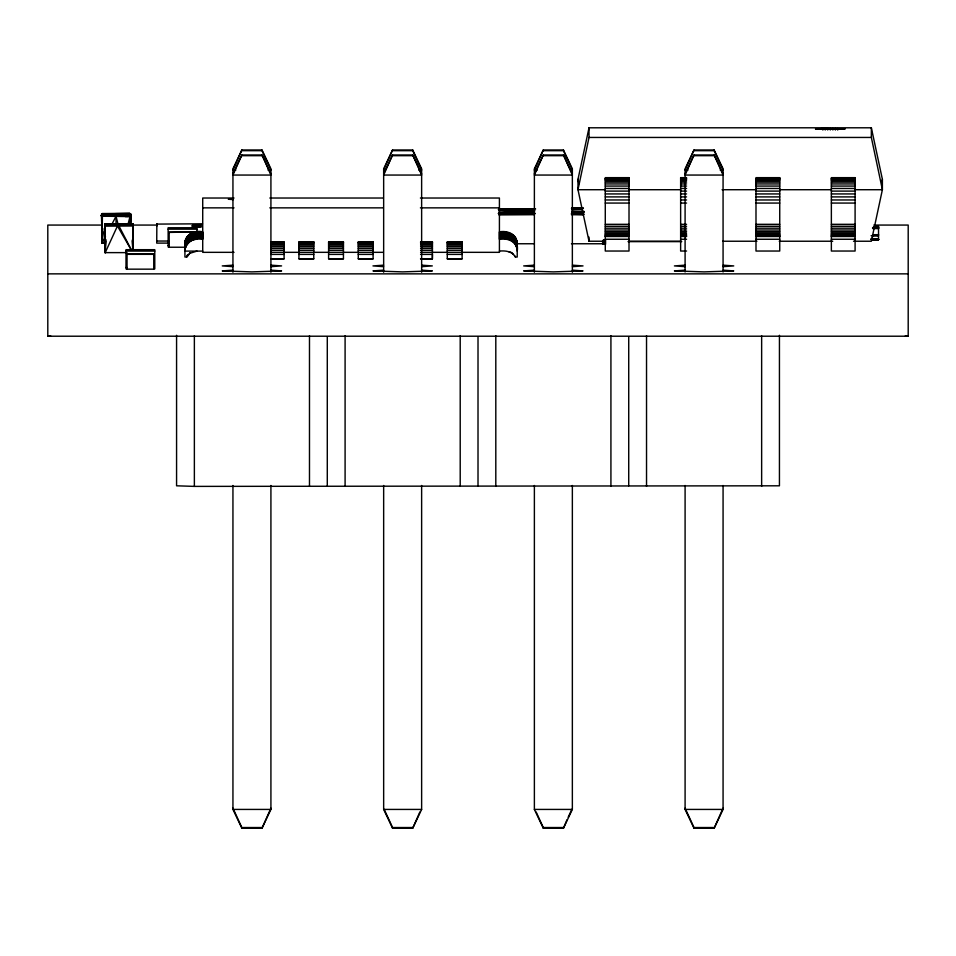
<?xml version="1.0" encoding="UTF-8"?>
<svg xmlns="http://www.w3.org/2000/svg" width="956" height="956" viewBox="0 0 956 956"><rect width="100%" height="100%" fill="white"/><g stroke="black" fill="none" stroke-linecap="round" stroke-linejoin="round"><path stroke-width="1.43" d="M129.681 214.694L130.876 215.877L130.064 216.438L130.028 223.776L129.681 214.694L101.479 215.112L102.184 243.015L105.076 243.374M102.388 241.581L102.459 233.049M102.4 232.272L102.137 243.003L104.957 243.123M132.896 249.994L133.243 223.895L104.957 223.728L105.124 252.623L127.04 252.623M571.461 243.756L602.615 243.756L603.057 240.769L603.021 244.27L605.578 244.174L605.578 239.729M420.568 258.837L432.375 258.837L432.447 254.392L420.58 254.392M102.28 233.204L102.137 241.82L102.603 231.627M130.518 224.624L130.876 214.694L130.052 213.57L101.623 213.786L102.137 243.003L105.064 242.979M130.566 224.385L130.876 215.877L101.205 215.877M130.494 224.791L130.876 214.694L129.681 213.511L102.435 213.738M432.375 258.837L432.447 241.952L420.58 241.952M131.354 250.125L117.457 226.022L105.196 252.671L105.662 239.359M105.662 241.067L105.196 252.671L104.766 225.078L156.844 225.066M102.794 228.604L102.184 243.015L105.483 236.646M105.626 239.729L105.124 252.623L104.766 225.078L133.243 225.078L132.92 249.719L133.039 225.64L104.885 225.724L133.039 225.64L132.693 249.803M102.639 231.471L102.137 243.003L102.388 214.694L130.052 214.753L101.802 214.849L130.53 215.04L101.36 215.291L130.864 215.698L130.016 216.223M184.926 246.182L184.974 242.693M202.72 251.105L184.926 251.105L184.974 246.624M184.926 245.202C183.66 235.558 194.211 229.619 202.72 231.866M202.72 233.838C194.008 231.555 183.337 237.757 184.926 247.664L185.106 245.596L184.926 250.125C184.687 240.984 194.797 236.359 202.72 238.259M184.926 251.105L185.333 246.062C186.563 238.187 195.813 235.391 202.72 236.789M185.106 241.665L185.106 242.155C185.99 236.634 191.188 232.26 196.793 232.356L196.793 231.866C190.662 231.77 185.082 237.04 184.974 243.183L184.974 244.664M853.517 241.235L871.346 241.235L882.388 189.718L882.388 179.322L871.346 127.793L589.015 127.793L589.015 137.449L577.986 189.718L589.015 241.235L605.363 241.235M881.779 182.226L882.388 179.322M605.279 189.718L577.986 189.718L577.986 179.322L589.015 127.793M185.333 242.621L185.333 243.111C186.647 238.056 191.559 234.292 196.793 234.328L196.793 233.838C190.65 233.73 185.106 239.012 184.974 245.154C185.488 236.514 195.167 232.619 202.72 234.328M185.333 244.593L185.333 245.083C186.611 240.016 191.559 236.216 196.793 236.287L196.793 235.797C191.081 235.738 185.619 240.338 185.106 246.098C185.811 237.686 195.418 234.208 202.72 235.797M185.106 248.058C185.799 239.693 195.418 236.156 202.72 237.769M128.2 223.573L130.064 216.438L101.922 216.235L129.98 216.056L130.745 215.339L101.276 215.47L101.969 216.044M185.106 242.155C186.324 233.993 195.514 230.994 202.72 232.356M185.643 240.649L189.981 235.487L196.793 232.846C191.057 232.786 185.655 237.375 185.106 243.147L185.333 242.131C186.563 234.256 195.813 231.46 202.72 232.846M185.106 245.106C186.324 236.957 195.514 233.909 202.72 235.307M185.106 247.078C185.655 241.306 191.057 236.73 196.793 236.789L189.981 239.418L185.643 244.593M185.333 246.564L185.333 247.054C186.647 241.988 191.559 238.223 196.793 238.259L196.793 237.769C190.961 237.686 185.763 242.37 184.974 248.106M202.72 238.749C195.813 237.363 186.563 240.159 185.333 248.034L185.106 249.05C186.289 240.936 195.526 237.733 202.72 239.239M270.918 272.221L270.918 168.794L262.016 150.008L241.844 150.008L232.941 170.049L235.857 170.049M241.844 155.015L232.941 175.056L270.918 175.056L262.016 155.015L241.844 155.015L232.941 173.789M383.655 170.049L392.558 150.008L412.729 150.008L421.632 168.794L421.632 272.221M392.558 155.015L383.655 175.056L421.632 175.056L412.729 155.015L392.558 155.015L383.655 173.789M572.357 272.221L572.357 168.794L563.454 150.008L543.283 150.008L534.38 170.049L537.296 170.049M543.283 155.015L534.38 175.056L572.357 175.056L563.454 155.015L543.283 155.015L534.38 173.789M232.941 485.493L232.941 809.421L241.844 828.207L262.016 828.207L270.918 808.155M723.071 271.994L723.071 168.794L714.168 150.008L693.996 150.008L685.093 170.049L688.021 170.049M693.996 155.015L685.093 175.056L723.071 175.056L714.168 155.015L693.996 155.015L685.093 173.789M383.655 485.493L383.655 809.421L392.558 828.207L412.729 828.207L419.851 812.038M534.38 485.493L534.38 809.421L543.283 828.207L563.454 828.207L567.016 819.782M568.199 817.201L571.76 809.457M685.093 485.493L685.093 809.421L693.996 828.207L714.168 828.207L723.071 808.155M185.643 241.151C187.974 234.124 196.195 232.332 202.72 233.336M202.72 234.818C196.183 233.754 187.34 235.75 185.643 243.111M202.72 236.287C196.195 235.284 187.974 237.076 185.643 244.091L185.643 243.601M185.643 245.083C187.974 238.056 196.195 236.275 202.72 237.279M186.516 244.676L185.643 247.042C187.292 242.454 191.917 239.227 196.793 239.239L194.725 238.928L190.853 240.338L186.516 245.178M241.844 150.008L232.941 168.794L232.941 272.221M392.558 150.008L383.655 168.794L383.655 272.221M543.283 150.008L534.38 168.794L534.38 272.221M262.016 828.207L270.918 809.421L270.918 485.493M693.996 150.008L685.093 168.794L685.093 271.994M412.729 828.207L421.632 809.421L421.632 485.493M563.454 828.207L572.357 809.421L572.357 485.493M714.168 828.207L723.071 809.421L723.071 485.493M112.079 223.919L116.034 216.271L118.221 224.887M186.707 256.053L187.699 254.583M186.707 257.033L190.292 252.671L186.707 257.033L184.926 257.033L184.926 243.732M129.873 214.706L101.981 214.765L130.386 214.921L129.837 215.363L101.479 215.112L129.908 215.709L130.649 215.184L101.623 214.969L102.232 215.196M190.292 253.161L196.984 251.105M129.873 213.523L115.365 213.666M156.724 224.098L202.493 223.8M156.724 226.178L157.25 223.991M192.323 225.281L201.226 224.983L201.226 227.062L192.455 227.301L192.455 225.222L192.323 228.173M602.973 243.684L602.973 240.781M101.575 225.066L47.8 225.066L47.8 336.213L50.776 336.046M233.395 198.884L228.317 199.242L233.395 199.601M232.858 265.159L222.258 265.911L232.858 266.664M270.99 266.664L281.59 265.911L270.99 265.159M232.858 270.154L222.258 270.906L251.918 271.886L281.59 270.906L270.99 270.154M383.571 265.159L372.971 265.911L383.571 266.664M421.716 266.664L432.315 265.911L421.716 265.159M383.571 270.154L372.971 270.906L402.643 271.886L432.315 270.906L421.716 270.154M534.285 265.159L523.685 265.911L534.285 266.664M572.429 266.664L583.029 265.911L572.429 265.159M534.285 270.154L523.685 270.906L553.357 271.886L583.029 270.906L572.429 270.154M685.01 265.159L674.41 265.911L685.01 266.664M723.154 266.664L733.742 265.911L723.154 265.159M685.01 270.154L674.41 270.906L704.082 271.886L733.742 270.906L723.154 270.154M176.573 335.305L176.573 485.803L194.367 486.389L779.439 485.803L779.439 335.305M822.865 128.558L815.456 128.988L845.128 128.988L822.865 128.558L822.865 130.04M125.272 216.546L128.57 216.534M498.793 212.351L534.38 211.527L498.793 210.523M574.64 208.886L582.025 208.731M582.156 208.551L571.903 208.755L582.156 208.659M583.399 208.396L571.497 208.611L583.399 208.48M579.073 208.886L582.025 208.838M535.611 208.958L498.315 209.519L532.588 209.388M572.907 208.384L583.351 208.265M498.865 209.364L534.476 208.874M581.953 208.229L571.569 208.36L582.909 208.229M498.697 209.256L534.667 208.85M498.889 212.865L534.559 212.626M571.712 212.375L583.614 212.304M498.817 214.502L534.464 214.287M872.601 235.511L878.528 234.901L872.601 234.901M102.184 213.535L130.052 213.57L130.876 214.694M871.119 235.678L878.528 235.666L872.601 235.642M589.015 137.449L871.346 137.449L882.388 189.718L855.094 189.718M241.844 150.678L262.016 150.678L270.918 170.049L267.991 170.049M392.558 150.678L412.729 150.678L421.632 170.049L418.716 170.049M543.283 150.678L563.454 150.678L572.357 170.049M693.996 150.678L714.168 150.678L723.071 170.049L720.155 170.049M241.844 155.685L262.016 155.685M392.558 155.685L412.729 155.685M543.283 155.685L563.454 155.685M693.996 155.685L714.168 155.685M686.575 177.661L680.636 177.661L680.636 251.034L686.575 251.034M605.279 178.557L629.012 178.557M680.636 178.557L686.575 178.557M755.993 178.557L779.738 178.557M831.362 178.557L855.094 178.557M605.279 178.868L629.012 178.868M680.636 178.868L686.575 178.868M755.993 178.868L779.738 178.868M831.362 178.868L855.094 178.868M605.279 179.573L629.012 179.573M680.636 179.573L686.575 179.573M755.993 179.573L779.738 179.573M831.362 179.573L855.094 179.573M605.279 180.672L629.012 180.672M680.636 180.672L686.575 180.672M755.993 180.672L779.738 180.672M831.362 180.672L855.094 180.672M605.279 182.13L629.012 182.13M680.636 182.13L686.575 182.13M755.993 182.13L779.738 182.13M831.362 182.13L855.094 182.13M605.279 183.946L629.012 183.946M680.636 183.946L686.575 183.946M755.993 183.946L779.738 183.946M831.362 183.946L855.094 183.946M605.279 186.061L629.012 186.061M680.636 186.061L686.575 186.061M755.993 186.061L779.738 186.061M831.362 186.061L855.094 186.061M605.279 188.463L629.012 188.463M680.636 188.463L686.575 188.463M755.993 188.463L779.738 188.463M831.362 188.463L855.094 188.463M629.012 189.718L680.636 189.718M722.079 189.718L755.993 189.718M779.738 189.718L831.362 189.718M605.279 191.104L629.012 191.104M680.636 191.104L686.575 191.104M755.993 191.104L779.738 191.104M831.362 191.104L855.094 191.104M605.279 193.937L629.012 193.937M680.636 193.937L686.575 193.937M755.993 193.937L779.738 193.937M831.362 193.937L855.094 193.937M605.279 196.9L629.012 196.9M680.636 196.9L686.575 196.9M755.993 196.9L779.738 196.9M831.362 196.9L855.094 196.9M234.029 198.023L202.72 198.023L202.72 252.336L234.029 252.336M269.819 198.023L383.129 198.023M420.401 198.023L499.414 198.023L499.414 252.336L420.58 252.324M605.279 199.971L629.012 199.971M680.636 199.971L686.575 199.971M755.993 199.971L779.738 199.971M831.362 199.971L855.094 199.971M605.279 203.066L629.012 203.066M680.636 203.066L686.575 203.066M755.993 203.066L779.738 203.066M831.362 203.066L855.094 203.066M202.72 207.858L234.029 207.858M269.819 207.858L383.129 207.858M420.401 207.858L499.414 207.858M498.901 209.782L531.524 209.77L498.841 209.663M498.769 214.694L534.38 214.694M571.461 214.694L583.327 214.694M104.766 223.895L133.243 223.895L132.836 249.385L133.051 223.728L104.957 223.728L105.124 251.44M605.279 224.325L629.012 224.325M680.636 224.325L686.575 224.325M755.993 224.325L779.738 224.325M831.362 224.325L855.094 224.325M873.844 225.066L908.2 225.066L908.2 336.213L47.8 336.213M605.279 226.285L629.012 226.285M680.636 226.285L686.575 226.285M755.993 226.285L779.738 226.285M831.362 226.285L855.094 226.285M874.083 226.464L878.528 226.453L878.528 239.801L871.119 239.574M874.083 226.572L878.528 226.656M874.083 226.775L878.528 226.907M874.083 227.516L878.528 227.492M872.601 227.564L878.528 227.636M872.601 227.743L878.528 227.863M872.601 228.006L878.528 228.006M605.279 228.185L629.012 228.185M680.636 228.185L686.575 228.185M755.993 228.185L779.738 228.185M831.362 228.185L855.094 228.185M872.601 228.173L878.528 228.173M872.601 228.341L878.528 228.341M872.601 228.52L878.528 228.52M168.136 229.165L196.924 229.165M605.279 230.002L629.012 230.002M680.636 230.002L686.575 230.002M755.993 230.002L779.738 230.002M831.362 230.002L855.094 230.002M605.279 231.675L629.012 231.675M680.636 231.675L686.575 231.675M755.993 231.675L779.738 231.675M831.362 231.675L855.094 231.675M499.414 231.866C506.859 230.336 516.371 233.814 517.065 242.358L516.634 240.554M195.884 232.129L169.176 232.129L169.176 247.234L185.5 247.234M169.176 232.416L195.753 231.914M499.414 232.356C505.473 231.591 513.014 232.666 515.917 238.833L515.917 238.343M499.414 232.846C506.811 231.304 516.443 234.829 517.065 243.35L517.065 242.86M605.279 233.156L629.012 233.156M680.636 233.156L686.575 233.156M755.993 233.156L779.738 233.156M831.362 233.156L855.094 233.156M499.414 233.336C506.071 232.236 514.507 234.28 516.634 241.533L516.634 241.043M499.414 233.838C506.811 232.284 516.443 235.809 517.065 244.33L517.065 243.84M499.414 234.328C506.071 233.228 514.507 235.272 516.634 242.525L516.634 242.023M605.279 234.411L629.012 234.411M680.636 234.411L686.575 234.411M755.993 234.411L779.738 234.411M831.362 234.411L855.094 234.411M872.601 234.686L878.528 234.686M499.414 234.818C508.162 232.571 518.726 238.809 517.22 248.644M499.414 235.307C506.955 233.67 516.897 237.542 517.065 246.301M605.279 235.403L629.012 235.403M680.636 235.403L686.575 235.403M755.993 235.403L779.738 235.403M831.362 235.403L855.094 235.403M499.414 235.797C509.106 233.133 519.144 240.96 517.22 251.105M605.279 236.108L629.012 236.108M680.636 236.108L686.575 236.108M755.993 236.108L779.738 236.108M831.362 236.108L855.094 236.108M499.414 236.287C506.071 235.188 514.507 237.231 516.634 244.485M605.279 236.502L629.012 236.502M680.636 236.502L686.575 236.502M755.993 236.502L779.738 236.502M831.362 236.502L855.094 236.502M499.414 236.789C507.158 234.985 517.256 239.359 517.065 248.261C515.989 240.028 506.692 236.801 499.414 238.259M499.414 237.279C506.071 236.18 514.507 238.223 516.634 245.477M499.414 237.769C506.106 236.598 515.117 238.881 516.634 246.457M499.414 238.749C506.811 237.208 516.443 240.733 517.065 249.253L517.065 248.751M499.414 239.239C506.071 238.14 514.507 240.183 516.634 247.437L516.634 246.947M605.279 239.263L629.012 239.263M680.636 239.263L686.575 239.263M755.993 239.263L779.738 239.263M831.362 239.263L855.094 239.263M156.724 241.031L168.591 241.031M629.144 241.235L681.15 241.235M722.76 241.235L756.937 241.235M779.224 241.235L832.712 241.235M628.044 241.629L681.724 241.629M270.751 241.952L284.099 241.952L284.099 258.837L270.751 258.837M270.751 242.131L284.099 242.131M298.929 242.131L313.771 242.131M328.601 242.131L343.443 242.131M358.273 242.131L373.103 242.131M420.58 242.131L432.447 242.131M447.277 242.131L462.118 242.131M270.751 242.382L284.099 242.382M298.929 242.382L313.771 242.382M328.601 242.382L343.443 242.382M358.273 242.382L373.103 242.382M420.58 242.382L432.447 242.382M447.277 242.382L462.118 242.382M270.751 242.979L284.099 242.979M298.929 242.979L313.771 242.979M328.601 242.979L343.443 242.979M358.273 242.979L373.103 242.979M420.58 242.979L432.447 242.979M447.277 242.979L462.118 242.979M168.591 243.111L156.724 243.111L156.856 224.051M516.575 243.756L534.38 243.756M270.751 243.923L284.099 243.923M298.929 243.923L313.771 243.923M328.601 243.923L343.443 243.923M358.273 243.923L373.103 243.923M420.58 243.923L432.447 243.923M447.277 243.923L462.118 243.923M270.751 245.154L284.099 245.154M298.929 245.154L313.771 245.154M328.601 245.154L343.443 245.154M358.273 245.154L373.103 245.154M420.58 245.154L432.447 245.154M447.277 245.154L462.118 245.154M168.136 245.549L169.176 245.549M270.751 246.672L284.099 246.672M298.929 246.672L313.771 246.672M328.601 246.672L343.443 246.672M358.273 246.672L373.103 246.672M420.58 246.672L432.447 246.672M447.277 246.672L462.118 246.672M169.176 246.959L168.136 246.959L168.136 227.755L196.924 227.755L196.924 232.212M270.751 248.405L284.099 248.405M298.929 248.405L313.771 248.405M328.601 248.405L343.443 248.405M358.273 248.405L373.103 248.405M420.58 248.405L432.447 248.405M447.277 248.405L462.118 248.405M270.751 250.305L284.099 250.305M298.929 250.305L313.771 250.305M328.601 250.305L343.443 250.305M358.273 250.305L373.103 250.305M420.58 250.305L432.447 250.305M447.277 250.305L462.118 250.305M126.001 251.093L154.776 251.093M499.414 251.105C505.234 250.424 512.368 251.32 515.439 257.033L517.22 257.033L517.22 243.732M270.751 252.324L383.129 252.336M127.04 254.332L153.749 254.332M270.751 254.392L284.099 254.392M298.929 254.392L313.771 254.392M328.601 254.392L343.443 254.392M358.273 254.392L373.103 254.392M447.277 254.392L462.118 254.392M270.751 258.741L284.099 258.741M298.929 258.741L313.771 258.741M328.601 258.741L343.443 258.741M358.273 258.741L373.103 258.741M420.568 258.741L432.375 258.741M447.277 258.741L462.118 258.741M126.001 267.477L127.04 267.477M127.04 268.875L126.001 268.875L126.001 249.683L154.776 249.683L154.776 268.875L153.749 268.875M47.8 273.858L908.2 273.858M232.941 809.421L270.918 809.421M383.655 809.421L421.632 809.421M534.38 809.421L572.357 809.421M685.093 809.421L723.071 809.421M232.941 808.155L241.844 827.538L262.016 827.538M384.252 809.457L392.558 827.538L412.729 827.538M536.161 812.038L543.283 827.538L563.454 827.538M685.093 808.155L693.996 827.538L714.168 827.538M498.865 209.591L531.5 209.639M508.783 209.95L526.672 209.985M525.908 210.069L512.607 210.069L525.908 210.105M498.841 213.14L534.452 213.212M571.557 213.296L583.423 213.319M571.461 213.499L583.375 213.511M571.724 213.666L583.53 213.69M571.58 213.475L583.375 213.666M583.53 213.833L571.58 213.929M878.528 239.227L871.119 239.203L878.528 239.227L871.466 238.391M583.447 214.252L571.58 214.192L583.996 214.407M571.843 214.156L583.59 214.228M101.922 216.235L130.064 216.438M508.329 210.021L526.887 210.201M572.309 211.921L583.973 212.053M498.339 213.427L534.022 213.833M498.924 210.069L534.643 210.559M571.855 211.061L583.758 211.228M571.557 214.287L583.387 214.443M498.936 210.224L534.667 210.894L498.936 210.272M583.805 211.826L571.891 211.599L583.829 211.981M905.224 336.046L908.2 336.213M106.857 214.873L116.823 215.626M513.229 254.272L511.842 252.671L508.652 251.631M119.01 226.07L131.498 250.137M714.168 155.015L723.071 173.789M563.454 155.015L572.357 173.789M412.729 155.015L421.632 173.789M262.016 155.015L270.918 173.789M577.986 179.322L578.906 183.683M517.065 241.868L517.22 246.182M132.382 239.86L132.824 249.994M132.406 240.793L132.753 249.385M104.957 223.728L105.196 250.795M871.346 127.793L871.346 137.449M837.707 128.558L837.707 130.04M835.365 128.522L835.365 130.004M832.867 128.498L832.867 129.98M830.286 128.498L830.286 129.98M827.717 128.498L827.717 129.98M825.219 128.522L825.219 130.004M761.645 335.759L761.645 486.389M714.168 150.008L714.168 150.678M693.996 827.538L693.996 828.207M646.531 335.759L646.531 486.389M628.725 336.655L628.725 485.803M610.92 335.759L610.92 486.389M604.73 239.741L604.73 244.198M604.001 239.765L604.001 244.222M603.403 239.801L603.403 244.246M602.698 240.816L602.615 243.756M589.015 237.1L589.015 241.235M563.454 150.008L563.454 150.678M543.283 827.538L543.283 828.207M515.439 257.033L514.436 255.575M495.805 335.759L495.805 486.389M478.012 336.655L478.012 485.803M460.206 335.759L460.206 486.389M412.729 150.008L412.729 150.678M392.558 827.538L392.558 828.207M345.092 335.759L345.092 486.389M327.287 336.655L327.287 485.803M309.481 335.759L309.481 486.389M262.016 150.008L262.016 150.678M241.844 827.538L241.844 828.207M199.673 224.983L199.673 227.062M198.179 224.995L198.179 227.074M196.769 225.019L196.769 227.098M195.502 225.054L195.502 227.122M194.403 225.09L194.403 227.158M194.367 335.759L194.367 486.389M193.518 225.126L193.518 227.205M192.861 225.174L192.861 227.253M116.034 216.271L116.034 224.887M531.333 209.328L526.875 209.412L531.333 209.34M531.799 209.149L512.595 209.46L531.799 209.161M582.025 208.312L571.676 208.492L582.025 208.384M629.012 177.661L605.279 177.661L605.279 251.034L629.012 251.034L629.012 177.661M779.738 177.661L755.993 177.661L755.993 251.034L779.738 251.034L779.738 177.661M855.094 177.661L831.362 177.661L831.362 251.034L855.094 251.034L855.094 177.661M313.771 241.952L298.929 241.952L298.929 258.837L313.771 258.837L313.771 241.952M343.443 241.952L328.601 241.952L328.601 258.837L343.443 258.837L343.443 241.952M373.103 241.952L358.273 241.952L358.273 258.837L373.103 258.837L373.103 241.952M462.118 241.952L447.277 241.952L447.277 258.837L462.118 258.837L462.118 241.952M153.749 254.057L127.04 254.057L127.04 269.162L153.749 269.162L153.749 254.057M534.524 213.296L498.458 213.403L534.524 213.379M534.87 213.594L508.329 213.547L534.87 213.642M534.524 213.726L521.175 213.69L534.524 213.75M878.528 239.406L871.119 239.37L878.528 239.406M878.528 239.574L871.119 239.502L878.528 239.574M130.745 214.156L130.016 214.072L130.745 214.156M130.864 214.514L130.112 214.24L130.864 214.514"/></g></svg>
